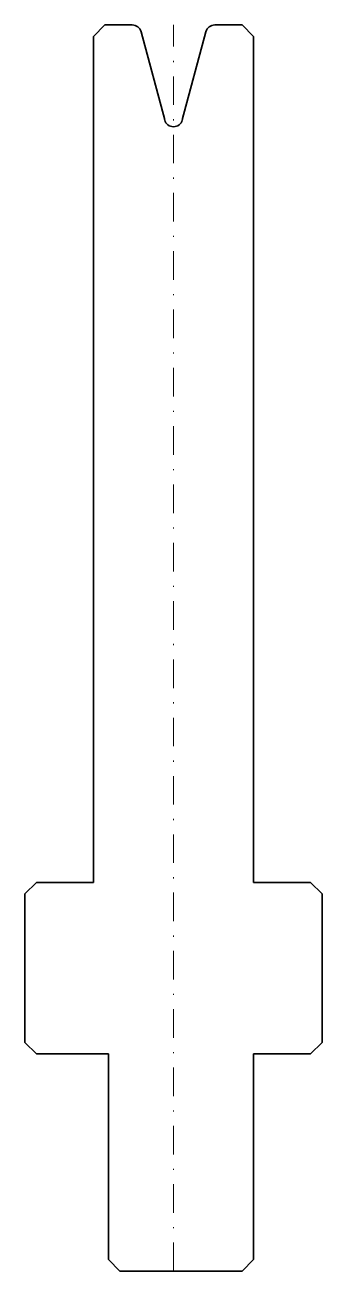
# Model space of a CAD drawing. Header units: millimetres. Extents: x -13 to 13, y -109 to 0.
import ezdxf

# ---------------------------------------------------------------- set-up
doc = ezdxf.new("R2010")
doc.units = ezdxf.units.MM
doc.header["$LTSCALE"] = 5
doc.linetypes.add('AUSGEZOGEN', pattern=[0])
doc.linetypes.add('DASHDOT', pattern=[1, 0.5, -0.25, 0, -0.25])
doc.layers.add('2', color=7, linetype='Continuous')

msp = doc.modelspace()

# ---------------------------------------------------------------- linework, layer by layer
at = {"layer": '2', "color": 7, "linetype": 'DASHDOT', "lineweight": 18}
msp.add_line((0, -109), (0, 0), dxfattribs=at)
at = {"layer": '2', "color": 7, "linetype": 'AUSGEZOGEN', "lineweight": 35}
for p, q in [((3.61, 0), (6, 0)), ((6, 0), (7, -1)), ((-7, -1), (-6, 0)), ((-7, -75), (-7, -1)), ((-6, 0), (-3.61, 0)), ((-2.84, -0.59), (-0.77, -8.31)), ((0.77, -8.31), (2.84, -0.59)), ((7, -1), (7, -75)), ((-13, -76), (-12, -75)), ((-12, -75), (-7, -75)), ((7, -75), (12, -75)), ((12, -75), (13, -76)), ((-13, -89), (-13, -76)), ((13, -76), (13, -89)), ((-12, -90), (-13, -89)), ((13, -89), (12, -90)), ((-5.7, -90), (-12, -90)), ((-5.7, -108), (-5.7, -90)), ((12, -90), (7, -90)), ((7, -90), (7, -108)), ((-4.7, -109), (-5.7, -108)), ((7, -108), (6, -109)), ((6, -109), (-4.7, -109))]:
    msp.add_line(p, q, dxfattribs=at)
for centre, start, end in [((-3.61, -0.8), 15, 90), ((3.61, -0.8), 90, 165), ((0, -8.11), 195, 345)]:
    msp.add_arc(centre, 0.8, start, end, dxfattribs=at)

doc.saveas('drawing.dxf')
